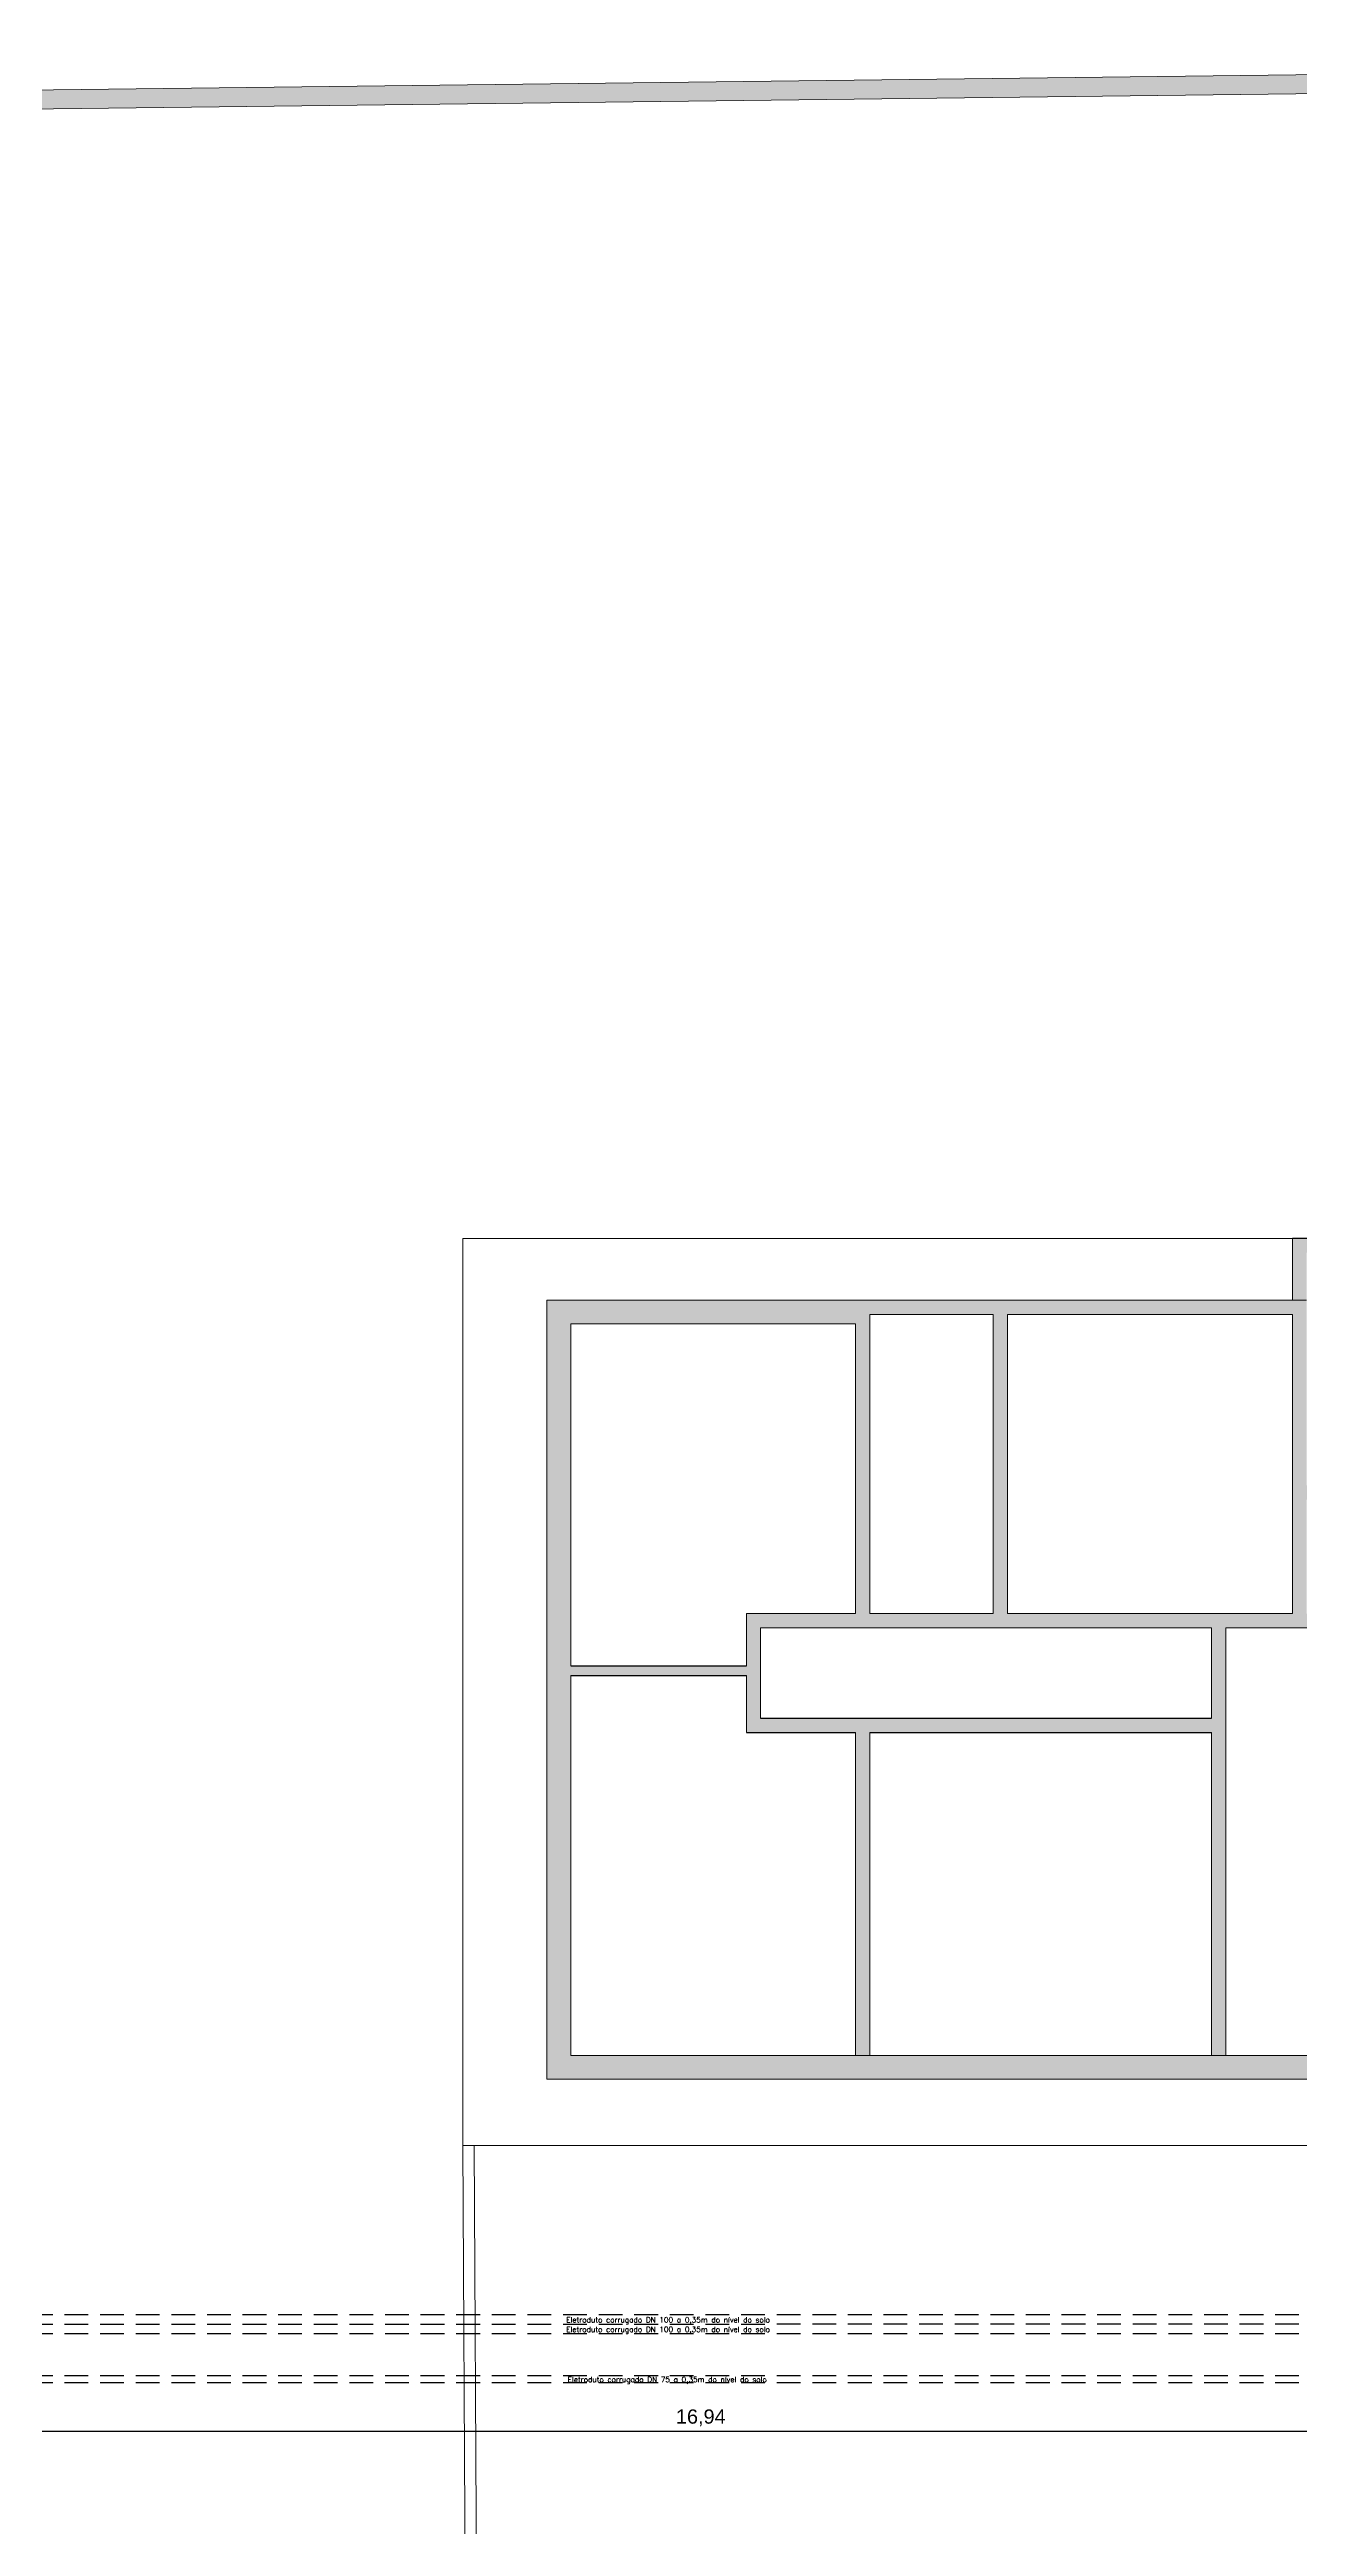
# Model space of a CAD drawing. Extents: x 0 to 11638, y -6007 to 0.
# Drawn here: x 11055.95 to 11069.11, y -5594.05 to -5567.97 of the extents above; entities that cross this region are included whole.
import ezdxf

# ---------------------------------------------------------------- set-up
doc = ezdxf.new("R2010")
doc.units = 0
doc.linetypes.add('CACHE', pattern=[0.375, 0.25, -0.125])
doc.layers.get('Defpoints').update_dxf_attribs({"linetype": 'CONTINUOUS'})
for name, color, linetype, lineweight in [('ARQ - Alvenaria Alta', 251, 'CONTINUOUS', 13), ('ARQ - Alvenaria Média-Baixa', 252, 'CONTINUOUS', 20), ('ARQ - Esquadrias', 1, 'CONTINUOUS', 9), ('ARQ - Guias Calçadas Sarjetas', 254, 'CONTINUOUS', 20), ('Elétrica', 30, 'CONTINUOUS', 20), ('Lógica - Dados Telefonia CFTV', 3, 'CONTINUOUS', 5)]:
    doc.layers.add(name, color=color, linetype=linetype, lineweight=lineweight)
doc.layers.add('ARQ - Cotas', color=1, linetype='CONTINUOUS')
doc.styles.add('ROMANS', font='romans.shx', dxfattribs={"height": 0.3})
doc.styles.get("Standard").update_dxf_attribs({"font": 'arial.ttf', "height": 0.15})
doc.dimstyles.get("Standard").update_dxf_attribs({"dimtxt": 0.1, "dimasz": 0.15, "dimexe": 0.2, "dimexo": 0.2, "dimgap": 0.05, "dimtad": 1, "dimzin": 0, "dimtxsty": 'STANDARD', "dimblk": 'OBLIQUE', "dimcen": 0.5, "dimclrd": 256, "dimclre": 256, "dimclrt": 256, "dimadec": 0, "dimazin": 0, "dimtfac": 1, "dimtmove": 0, "dimatfit": 3, "dimfxl": 0.1, "dimfxlon": 1, "dimtfillclr": 256, "dimtolj": 1, "dimtzin": 0, "dimlwd": -1, "dimarcsym": 0})

# ---------------------------------------------------------------- blocks, each defined once
blk = doc.blocks.new('_Oblique')
at = {"layer": 'ARQ - Esquadrias', "color": 0, "lineweight": -2}
blk.add_line((-0.5, -0.5), (0.5, 0.5), dxfattribs=at)
blk = doc.blocks.new('*D1000')
at = {"layer": 'ARQ - Cotas', "lineweight": -2, "transparency": 16777216}
for p, q in [((11054.335, -5592.946), (11054.335, -5593.246)), ((11071.275, -5592.946), (11071.275, -5593.246))]:
    blk.add_line(p, q, dxfattribs=at)
at = {"layer": 'ARQ - Cotas', "transparency": 16777216}
blk.add_line((11054.335, -5593.046), (11071.275, -5593.046), dxfattribs=at)
at = {"layer": 'Defpoints', "color": 0, "lineweight": -2, "transparency": 16777216}
for p in [(11054.335, -5592.538), (11071.275, -5592.538), (11071.275, -5593.046)]:
    blk.add_point(p, dxfattribs=at)
at = {"layer": 'ARQ - Cotas', "transparency": 16777216, "xscale": 0.15, "yscale": 0.15, "zscale": 0.15, "rotation": 180}
blk.add_blockref('_Oblique', (11054.335, -5593.046), dxfattribs=at)
at = {"layer": 'ARQ - Cotas', "transparency": 16777216, "xscale": 0.15, "yscale": 0.15, "zscale": 0.15}
blk.add_blockref('_Oblique', (11071.275, -5593.046), dxfattribs=at)
at = {"layer": 'ARQ - Cotas', "lineweight": -2, "transparency": 16777216, "insert": (11062.805, -5592.906), "char_height": 0.15, "attachment_point": 5}
blk.add_mtext('\\A1;16,94', dxfattribs=at)

msp = doc.modelspace()

# ---------------------------------------------------------------- hatches: boundary and pattern name
at = {"layer": 'ARQ - Alvenaria Alta', "lineweight": -2}
h = msp.add_hatch(color=7, dxfattribs=at)
h.dxf.hatch_style = 1
h.paths.add_polyline_path([(11072.685, -5582.29), (11071.885, -5582.29), (11071.885, -5581.44), (11071.735, -5581.44), (11071.735, -5582.29), (11069.985, -5582.29), (11069.985, -5583.09), (11069.185, -5583.09), (11069.185, -5581.14), (11061.185, -5581.14), (11061.185, -5589.34), (11072.185, -5589.34), (11072.185, -5589.09), (11071.888, -5589.09), (11061.435, -5589.09), (11061.435, -5585.09), (11063.285, -5585.09), (11063.285, -5585.69), (11064.435, -5585.69), (11064.435, -5589.09), (11064.585, -5589.09), (11064.585, -5585.69), (11068.185, -5585.69), (11068.185, -5589.09), (11068.335, -5589.09), (11068.335, -5584.59), (11071.735, -5584.59), (11071.735, -5584.99), (11071.885, -5584.99), (11071.885, -5584.89), (11072.685, -5584.89)])
h.paths.add_polyline_path([(11071.735, -5584.44), (11070.535, -5584.44), (11070.535, -5583.09), (11070.135, -5583.09), (11070.135, -5582.44), (11072.535, -5582.44), (11072.535, -5584.44)], flags=16)
h.paths.add_polyline_path([(11070.385, -5584.44), (11069.185, -5584.44), (11069.185, -5583.24), (11070.385, -5583.24)], flags=16)
h.paths.add_polyline_path([(11069.035, -5584.44), (11066.035, -5584.44), (11066.035, -5581.29), (11069.035, -5581.29)], flags=16)
h.paths.add_polyline_path([(11068.185, -5584.59), (11068.185, -5585.54), (11063.435, -5585.54), (11063.435, -5584.59)], flags=16)
h.paths.add_polyline_path([(11065.885, -5584.44), (11064.585, -5584.44), (11064.585, -5581.29), (11065.885, -5581.29)], flags=16)
h.paths.add_polyline_path([(11064.435, -5584.44), (11063.285, -5584.44), (11063.285, -5584.99), (11061.435, -5584.99), (11061.435, -5581.39), (11064.435, -5581.39)], flags=16)
h.paths.add_polyline_path([(11071.885, -5585.81), (11071.735, -5585.81), (11071.735, -5589.09), (11071.885, -5589.09), (11071.885, -5587.89), (11072.185, -5587.89), (11072.185, -5587.74), (11071.885, -5587.74), (11071.885, -5586.69), (11072.185, -5586.69), (11072.185, -5586.54), (11071.885, -5586.54)], flags=17)
h.paths.add_polyline_path([(11082.985, -5584.44), (11081.835, -5584.44), (11081.835, -5581.39), (11084.835, -5581.39), (11084.835, -5589.09), (11074.185, -5589.09), (11074.185, -5589.34), (11085.085, -5589.34), (11085.085, -5581.14), (11077.185, -5581.14), (11077.185, -5581.44), (11077.335, -5581.44), (11077.335, -5581.29), (11080.235, -5581.29), (11080.235, -5584.44), (11077.335, -5584.44), (11077.335, -5582.14), (11077.185, -5582.14), (11077.185, -5582.29), (11075.035, -5582.29), (11075.035, -5583.39), (11073.835, -5583.39), (11073.835, -5583.29), (11073.685, -5583.29), (11073.685, -5584.89), (11074.485, -5584.89), (11074.485, -5584.99), (11074.635, -5584.99), (11074.635, -5584.59), (11077.935, -5584.59), (11077.935, -5589.09), (11078.085, -5589.09), (11078.085, -5585.69), (11081.685, -5585.69), (11081.685, -5589.09), (11081.835, -5589.09), (11081.835, -5585.69), (11082.985, -5585.69), (11082.985, -5585.09), (11084.835, -5585.09), (11084.835, -5584.99), (11082.985, -5584.99)])
h.paths.add_polyline_path([(11073.835, -5584.44), (11073.835, -5583.49), (11075.035, -5583.49), (11075.035, -5584.44), (11074.635, -5584.44)], flags=16)
h.paths.add_polyline_path([(11075.185, -5584.44), (11075.185, -5582.44), (11077.185, -5582.44), (11077.185, -5584.44)], flags=16)
h.paths.add_polyline_path([(11078.085, -5584.59), (11082.835, -5584.59), (11082.835, -5585.54), (11078.085, -5585.54)], flags=16)
h.paths.add_polyline_path([(11080.385, -5584.44), (11080.385, -5581.29), (11081.685, -5581.29), (11081.685, -5584.44)], flags=16)
h.paths.add_polyline_path([(11071.985, -5580.49), (11071.735, -5580.49), (11071.735, -5580.74), (11071.885, -5580.74), (11071.885, -5580.64), (11071.985, -5580.64)])
h.paths.add_polyline_path([(11074.785, -5579.24), (11072.885, -5579.24), (11072.885, -5580.49), (11072.785, -5580.49), (11072.785, -5580.64), (11072.885, -5580.64), (11072.885, -5581.09), (11073.685, -5581.09), (11073.685, -5582.59), (11073.835, -5582.59), (11073.835, -5580.64), (11074.785, -5580.64)])
h.paths.add_polyline_path([(11073.035, -5579.39), (11074.635, -5579.39), (11074.635, -5580.49), (11073.685, -5580.49), (11073.685, -5580.94), (11073.035, -5580.94)], flags=16)
at = {"layer": 'ARQ - Alvenaria Média-Baixa', "lineweight": -2}
h = msp.add_hatch(color=256, dxfattribs=at)
h.dxf.hatch_style = 1
h.paths.add_polyline_path([(11071.735, -5580.49), (11069.035, -5580.49), (11069.035, -5581.14), (11069.185, -5581.14), (11069.185, -5580.64), (11071.735, -5580.64)])
h.paths.add_polyline_path([(11071.885, -5579.39), (11071.735, -5579.39), (11071.735, -5580.49), (11071.885, -5580.49)])
h.paths.add_polyline_path([(11077.335, -5580.49), (11074.785, -5580.49), (11074.785, -5580.64), (11077.185, -5580.64), (11077.185, -5581.14), (11077.335, -5581.14)])
at = {"layer": 'ARQ - Cotas', "lineweight": -2}
h = msp.add_hatch(color=7, dxfattribs=at)
h.dxf.hatch_style = 1
edge = h.paths.add_edge_path()
edge.add_line((11090.745, -5568.177), (11090.745, -5599.763))
edge.add_line((11090.745, -5599.763), (11090.945, -5599.763))
edge.add_line((11090.945, -5599.763), (11090.945, -5567.974))
edge.add_line((11090.945, -5567.974), (10991.46, -5569.183))
edge.add_line((10991.46, -5569.183), (10991.66, -5592.706))
edge.add_arc((10995.423, -5592.706), 3.762, 180, 236.9357)
edge.add_line((10993.37, -5595.859), (10993.414, -5595.867))
edge.add_line((10993.414, -5595.867), (10993.45, -5595.672))
edge.add_arc((10995.423, -5592.706), 3.562, 179.9865, 236.3823, ccw=False)
edge.add_line((10991.86, -5592.705), (10991.662, -5569.381))
edge.add_line((10991.662, -5569.381), (11090.745, -5568.177))
h.paths.add_polyline_path([(11090.833, -5598.012), (11090.833, -5597.918)], flags=16)

# ---------------------------------------------------------------- linework, layer by layer
at = {"layer": 'ARQ - Alvenaria Alta'}
for p, q in [((11090.945, -5567.974), (10991.46, -5569.183)), ((11090.745, -5568.177), (10991.662, -5569.381)), ((11063.285, -5584.99), (11063.285, -5584.44)), ((11063.435, -5585.54), (11063.435, -5584.59)), ((11068.185, -5585.54), (11068.185, -5584.59)), ((11068.335, -5589.09), (11068.335, -5584.59)), ((11063.285, -5585.69), (11063.285, -5585.09)), ((11064.435, -5589.09), (11064.435, -5585.69)), ((11064.585, -5589.09), (11064.585, -5585.69)), ((11068.185, -5589.09), (11068.185, -5585.69))]:
    msp.add_line(p, q, dxfattribs=at)
at = {"layer": 'ARQ - Alvenaria Alta', "ltscale": 0.01, "transparency": 33554684}
for p, q in [((11069.185, -5581.14), (11061.185, -5581.14)), ((11061.185, -5589.34), (11061.185, -5581.14)), ((11065.885, -5581.29), (11064.585, -5581.29)), ((11064.585, -5584.44), (11064.585, -5581.29)), ((11065.885, -5584.44), (11065.885, -5581.29)), ((11069.035, -5581.29), (11066.035, -5581.29)), ((11066.035, -5584.44), (11066.035, -5581.29)), ((11069.035, -5584.44), (11069.035, -5581.29)), ((11064.435, -5581.39), (11061.435, -5581.39)), ((11061.435, -5584.99), (11061.435, -5581.39)), ((11064.435, -5584.44), (11064.435, -5581.39)), ((11064.435, -5584.44), (11063.285, -5584.44)), ((11065.885, -5584.44), (11064.585, -5584.44)), ((11069.035, -5584.44), (11066.035, -5584.44)), ((11068.185, -5584.59), (11063.435, -5584.59)), ((11071.735, -5584.59), (11068.335, -5584.59)), ((11061.435, -5589.09), (11061.435, -5585.09)), ((11072.185, -5589.09), (11061.435, -5589.09)), ((11072.185, -5589.34), (11061.185, -5589.34))]:
    msp.add_line(p, q, dxfattribs=at)
at = {"layer": 'ARQ - Alvenaria Alta', "lineweight": -2}
for p, q in [((11061.435, -5584.99), (11063.285, -5584.99)), ((11061.435, -5585.09), (11063.285, -5585.09)), ((11063.285, -5585.69), (11064.435, -5585.69)), ((11063.435, -5585.54), (11068.185, -5585.54)), ((11064.585, -5585.69), (11068.185, -5585.69))]:
    msp.add_line(p, q, dxfattribs=at)
at = {"layer": 'ARQ - Alvenaria Média-Baixa', "ltscale": 0.01, "transparency": 33554684}
msp.add_line((11069.035, -5581.14), (11069.035, -5580.49), dxfattribs=at)
at = {"layer": 'ARQ - Alvenaria Média-Baixa', "lineweight": -2}
msp.add_line((11071.735, -5580.49), (11069.035, -5580.49), dxfattribs=at)
at = {"layer": 'ARQ - Guias Calçadas Sarjetas', "ltscale": 0.01, "transparency": 33554684}
for p, q in [((11060.3, -5590.04), (11060.3, -5580.49)), ((11069.035, -5580.49), (11060.3, -5580.49)), ((11060.3, -5590.04), (11060.347, -5599.709)), ((11071.985, -5590.04), (11060.3, -5590.04)), ((11060.42, -5590.039), (11060.467, -5599.709))]:
    msp.add_line(p, q, dxfattribs=at)
at = {"layer": 'Elétrica', "linetype": 'CACHE', "lineweight": -2}
for p, q in [((11071.355, -5591.82), (11054.325, -5591.823)), ((11071.355, -5591.92), (11054.325, -5591.923)), ((11071.355, -5592.02), (11054.325, -5592.023))]:
    msp.add_line(p, q, dxfattribs=at)
at = {"layer": 'Lógica - Dados Telefonia CFTV', "linetype": 'CACHE', "lineweight": -2}
for p, q in [((11071.355, -5592.463), (11054.325, -5592.463)), ((11071.355, -5592.538), (11054.325, -5592.538))]:
    msp.add_line(p, q, dxfattribs=at)

# ---------------------------------------------------------------- texts
at = {"layer": 'Elétrica', "linetype": 'ByBlock', "char_height": 0.05625, "attachment_point": 1, "style": 'ROMANS'}
for insert in [(11061.388, -5591.846), (11061.388, -5591.946)]:
    msp.add_mtext_dynamic_manual_height_columns('Eletroduto corrugado DN 100 a 0,35m do nível do solo', width=3.26052, gutter_width=11.25, heights=[0], dxfattribs=dict(at, insert=insert))
at = {"layer": 'Lógica - Dados Telefonia CFTV', "linetype": 'ByBlock', "insert": (11061.403, -5592.474), "char_height": 0.05625, "attachment_point": 1, "style": 'ROMANS'}
msp.add_mtext_dynamic_manual_height_columns('Eletroduto corrugado DN 75 a 0,35m do nível do solo', width=3.26052, gutter_width=11.25, heights=[0], dxfattribs=at)

# ---------------------------------------------------------------- dimensions: what is measured, and where the dimension line sits
at = {"layer": 'ARQ - Cotas', "lineweight": -2}
dim = msp.add_linear_dim(base=(11071.275, -5593.046), p1=(11054.335, -5592.538), p2=(11071.275, -5592.538), dimstyle='STANDARD', dxfattribs=at)
dim.commit()
dim.dimension.update_dxf_attribs({"geometry": '*D1000', "text_midpoint": (11062.805, -5592.906)})

doc.saveas('drawing.dxf')
